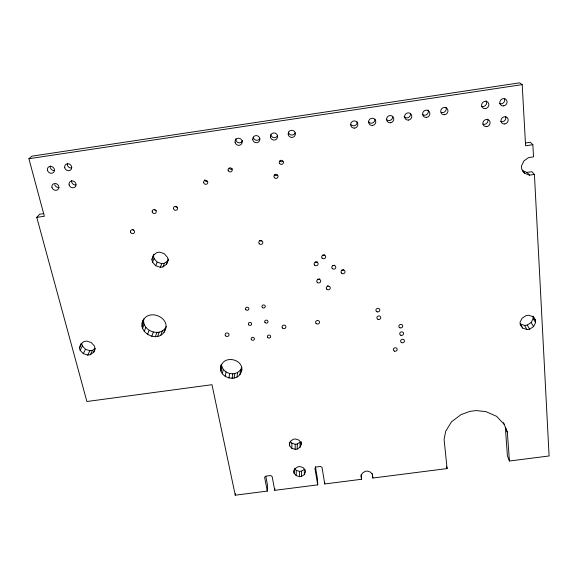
<?xml version="1.0" encoding="UTF-8"?>
<svg xmlns="http://www.w3.org/2000/svg" width="578" height="578" viewBox="0 0 578 578"><rect width="100%" height="100%" fill="white"/><g stroke="black" fill="none" stroke-linecap="round" stroke-linejoin="round"><path stroke-width="0.87" d="M289.347 442.358L289.629 445.826L291.811 448.268L295.156 449.344L297.215 449.077L300.033 447.199L301.268 444.316L301.275 441.794M301.55 476.395L301.55 471.121L304.31 469.314L304.331 474.574L301.55 476.395L299.52 476.655L296.218 475.615L294.079 473.23L293.769 471.489L294.982 468.671L297.786 466.836L299.823 466.569L303.118 467.624L305.256 470.015L305.56 471.756L304.331 474.574M299.52 476.655L299.541 471.381L296.276 470.348L294.686 468.57M300.033 447.199L300.047 442.134L297.258 443.998L295.221 444.265L291.912 443.196L290.286 441.375M297.215 449.077L297.258 443.998M296.218 475.615L296.276 470.348M295.156 449.344L295.221 444.265M294.079 473.23L294.13 469.726M291.811 448.268L291.912 443.196M289.629 445.826L289.701 442.459M315.378 466.547L317.553 479.523L317.712 484.863L274.752 490.332L274.839 488.54M142.202 323.001C146.4 306.354 173.638 317.972 164.065 332.256C155.952 343.563 135.555 330.963 143.85 318.911C141.242 330.948 160.93 338.029 166.175 326.592M43.812 213.622L39.644 214.228L36.768 217.371L86.888 401.515L211.989 384.695L235.253 495.18L267.289 491.098L267.614 485.715L265.801 476.323M241.85 369.002C240.78 384.58 215.739 378.496 221.309 364.299M241.546 371.242C244.386 359.285 223.946 354.422 220.897 366.524M235.253 495.18L235.434 493.634M239.892 374.53L240.52 370.014L241.828 367.413M236.994 376.972L237.645 372.434L240.52 370.014M234.119 378.106L234.798 373.569L237.645 372.434M232.089 378.38L232.79 373.843L234.798 373.569M228.924 378.055L229.654 373.518C225.644 372.405 221.952 369.212 221.461 364.906L220.644 369.378M225.232 376.502L226.005 371.979M222.393 373.836L223.195 369.328M221.02 371.213L221.836 366.727M79.497 347.913L80.696 343.989L84.099 341.454L86.722 341.085L91.194 342.537L94.322 345.868L94.951 348.274L93.73 352.197L90.334 354.719L87.719 355.08L83.275 353.628L80.14 350.319L79.497 347.913L81.765 343.614L82.408 345.998L85.501 349.285L89.901 350.723L92.487 350.369L95.175 348.361M151.92 259.522L153.307 255.274L156.941 252.521L159.687 252.131L164.289 253.706L167.425 257.311L167.996 259.927L166.58 264.16L162.96 266.892L160.229 267.282L155.655 265.714L152.513 262.13L151.92 259.522L154.066 254.313M166.58 264.16L168.581 258.908M164.065 332.256L165.489 328.087M160.872 335.074L162.324 330.883M157.657 336.396L159.138 332.198M155.381 336.707L156.891 332.509M151.776 336.324L153.322 332.126M147.527 334.539L149.117 330.356M144.204 331.454L145.829 327.3M142.528 328.42L144.168 324.287M142.022 326.303L143.676 322.184M162.96 266.892L164.434 263.301L168.017 260.584M160.229 267.282L161.732 263.684L164.434 263.301M289.303 444.041L290.546 441.13L293.371 439.244L295.445 438.977L298.79 440.053L300.957 442.524L301.268 444.316M155.655 265.714L157.202 262.13L154.095 258.583L153.517 255.996M152.513 262.13L154.095 258.583M93.73 352.197L95.146 349.307M90.334 354.719L92.487 350.369M87.719 355.08L89.901 350.723M533.443 316.766L535.459 320.147L535.596 322.611L533.559 326.606L529.6 329.193L526.89 329.561L522.7 328.08L520.417 323.947L524.571 325.421L527.252 325.053L531.168 322.495L533.176 318.529L533.039 316.087M83.275 353.628L85.501 349.285M80.14 350.319L82.408 345.998M36.768 217.371L44.361 216.259L28.9 158.719L31.935 156.154L519.673 82.82L522.201 84.619L525.583 145.786L532.873 144.717L533.508 156.884L528.545 157.613L523.921 160.915L521.493 165.937L521.674 169.022L524.614 173.234L529.499 175.141L534.426 174.426L549.1 455.97L509.42 461.02L507.412 455.854L505.331 427.258L507.354 432.207L509.42 461.02M28.9 158.719L522.201 84.619M525.481 142.997L530.293 142.289L532.873 144.717M524.614 173.234L522.151 170.524L526.984 172.41L531.854 171.702L534.426 174.426M299.541 471.381L301.55 471.121M317.712 484.863L314.923 468.31L316.072 467.01L320.508 466.439L322.018 467.392L324.749 483.959L361.561 479.27L361.077 474.863M361.561 479.27L361.077 475.976L362.341 473.187L365.224 471.337L367.247 471.077L370.39 472.067L372.348 474.372L372.861 478.035L447.09 468.577L444.077 439.309L445.717 431.224L451.505 421.824L460.847 414.722L469.762 411.399L475.99 410.582L485.766 411.579L496.618 416.326L504.24 424.397M229.654 373.518L232.79 373.843M157.202 262.13L161.732 263.684M526.984 172.41L529.499 175.141M522.7 328.08L520.222 324.699L520.063 322.235L522.093 318.225L526.059 315.617L528.791 315.241L533.003 316.737L535.459 320.147M533.176 318.529L535.596 322.611M531.168 322.495L533.559 326.606M527.252 325.053L529.6 329.193M524.571 325.421L526.89 329.561M503.481 422.597L507.354 432.207M446.621 466.836L447.09 468.577M267.289 491.098L264.616 477.327L265.591 476.193L270.591 475.55L272.122 476.503L274.752 490.332M372.29 473.628L372.861 478.035M324.677 482.189L324.749 483.959M343.802 269.688A1.98 1.864 -7.9 0 1 341.836 269.962M207.148 181.506A2.088 1.987 30.6 0 1 204.735 179.809M277.65 135.469A3.569 3.526 40.4 0 1 270.822 134.696M259.869 138.633A3.576 3.511 40.4 0 1 253.301 137.311M282.88 161.349A2.081 2.045 17.3 0 1 279.962 161.016M242.652 140.7A3.591 3.49 40.3 0 1 235.824 138.691M177.309 207.213A2.066 1.944 28.6 0 1 175.372 206.491M71.658 168.003A3.663 3.316 39.2 0 1 67.402 163.321M75.906 184.924A3.62 3.28 37.1 0 1 71.694 180.314M445.978 107.27A3.714 3.497 -48.5 0 1 441.209 112.37M232.291 168.819A2.088 2.016 30.7 0 1 229.372 168.494M328.29 285.994A1.965 1.835 -4.6 0 1 327.278 285.886M277.592 175.206A2.066 2.023 15.2 0 1 274.687 174.881M319.786 278.834A1.972 1.85 -3.1 0 1 317.842 279.109M324.677 254.862A1.994 1.886 -4.8 0 1 322.705 255.136M504.45 98.527A3.779 3.475 -48.1 0 1 499.544 103.664M334.684 265.158A1.987 1.871 -6.4 0 1 332.718 265.432M156.233 210.385A2.074 1.929 29.9 0 1 154.297 209.662M261.581 241.012A2.009 1.907 10 0 1 259.703 240.311M133.691 230.21A2.059 1.893 28.7 0 1 132.81 229.618M487.68 119.119A3.721 3.446 -45.4 0 1 482.847 124.169M486.112 100.702A3.764 3.482 -48.3 0 1 481.546 106.352M58.97 187.438A3.627 3.258 37.2 0 1 54.708 184.577M54.592 170.546A3.67 3.295 39.1 0 1 50.315 165.879M295.206 132.846A3.562 3.547 40.5 0 1 288.371 132.073M317.206 261.783A1.987 1.879 -3 0 1 315.241 262.058M428.074 109.95A3.692 3.504 -48.6 0 1 422.316 114.379M410.546 113.815A3.678 3.519 -48.7 0 1 404.08 116.59M392.729 116.474A3.656 3.526 -48.8 0 1 386.285 119.249M374.949 119.133A3.634 3.533 -48.9 0 1 368.533 121.9M357.204 121.785A3.62 3.54 -49 0 1 350.817 124.545M505.584 116.46A3.743 3.439 -45.6 0 1 500.707 121.525M400.865 335.276A1.951 1.77 -12.5 0 0 403.589 333.369A1.951 1.77 -12.5 0 0 400.511 332.234A1.951 1.77 -12.5 0 0 400.865 335.276M377.08 311.817A1.972 1.806 -11 0 0 379.811 309.859A1.972 1.806 -11 0 0 376.69 308.703A1.972 1.806 -11 0 0 377.08 311.817M248.735 324.829A1.655 1.517 7.1 0 0 251.56 324.439A1.655 1.517 7.1 0 0 249.725 322.38A1.655 1.517 7.1 0 0 248.735 324.829M394.485 351.128A1.936 1.741 -11 0 0 397.18 349.242A1.936 1.741 -11 0 0 394.124 348.129A1.936 1.741 -11 0 0 394.485 351.128M399.983 327.827A1.958 1.777 -12.8 0 0 402.721 325.898A1.958 1.777 -12.8 0 0 399.629 324.764A1.958 1.777 -12.8 0 0 399.983 327.827M341.446 273.04A2.001 1.879 -7.8 0 0 344.878 272.556A2.001 1.879 -7.8 0 0 342.768 270.005A2.001 1.879 -7.8 0 0 341.446 273.04M203.658 182.612A2.11 2.009 30.1 0 0 207.069 183.905A2.11 2.009 30.1 0 0 206.389 180.415A2.11 2.009 30.1 0 0 203.658 182.612M173.508 208.607A2.088 1.958 28.3 0 0 176.89 209.872A2.088 1.958 28.3 0 0 176.182 206.462A2.088 1.958 28.3 0 0 173.508 208.607M252.752 139.681A3.62 3.547 39 0 0 258.583 141.957A3.62 3.547 39 0 0 257.55 135.83A3.62 3.547 39 0 0 252.752 139.681M279.716 163.632A2.102 2.066 16.3 0 0 283.307 163.104A2.102 2.066 16.3 0 0 281.024 160.294A2.102 2.066 16.3 0 0 279.716 163.632M235.08 142.318A3.627 3.526 39.2 0 0 240.918 144.587A3.627 3.526 39.2 0 0 239.841 138.474A3.627 3.526 39.2 0 0 235.08 142.318M69.107 184.881A3.663 3.309 36.8 0 0 75.003 187.07A3.663 3.309 36.8 0 0 73.514 181.174A3.663 3.309 36.8 0 0 69.107 184.881M245.896 309.721A1.669 1.539 8.1 0 0 248.742 309.331A1.669 1.539 8.1 0 0 246.893 307.243A1.669 1.539 8.1 0 0 245.896 309.721M265.049 322.582A1.655 1.517 5 0 0 267.881 322.192A1.655 1.517 5 0 0 266.061 320.125A1.655 1.517 5 0 0 265.049 322.582M326.729 289.108A1.987 1.85 -4.6 0 0 330.132 288.639A1.987 1.85 -4.6 0 0 328.022 286.124A1.987 1.85 -4.6 0 0 326.729 289.108M322.098 258.07A2.016 1.907 -4.7 0 0 325.551 257.586A2.016 1.907 -4.7 0 0 323.405 254.999A2.016 1.907 -4.7 0 0 322.098 258.07M503.662 105.897A3.829 3.511 -47.8 0 0 506.487 99.958A3.829 3.511 -47.8 0 0 500.165 100.897A3.829 3.511 -47.8 0 0 503.662 105.897M267.737 337.509A1.647 1.503 4.3 0 0 270.547 337.126A1.647 1.503 4.3 0 0 268.741 335.088A1.647 1.503 4.3 0 0 267.737 337.509M332.22 268.467A2.009 1.886 -6.3 0 0 335.659 267.982A2.009 1.886 -6.3 0 0 333.542 265.425A2.009 1.886 -6.3 0 0 332.22 268.467M152.187 211.815A2.095 1.951 29.6 0 0 155.583 213.08A2.095 1.951 29.6 0 0 154.839 209.677A2.095 1.951 29.6 0 0 152.187 211.815M282.454 328.001A1.951 1.785 2.5 0 0 285.792 327.545A1.951 1.785 2.5 0 0 283.675 325.118A1.951 1.785 2.5 0 0 282.454 328.001M47.483 170.329A3.714 3.331 38.9 0 0 53.436 172.54A3.714 3.331 38.9 0 0 51.883 166.572A3.714 3.331 38.9 0 0 47.483 170.329M130.476 231.973A2.081 1.907 28.4 0 0 133.858 233.216A2.081 1.907 28.4 0 0 133.084 229.871A2.081 1.907 28.4 0 0 130.476 231.973M259.247 243.692A2.03 1.929 9.8 0 0 262.715 243.201A2.03 1.929 9.8 0 0 260.483 240.585A2.03 1.929 9.8 0 0 259.247 243.692M270.468 137.029A3.613 3.569 38.2 0 0 276.284 139.312A3.613 3.569 38.2 0 0 275.294 133.171A3.613 3.569 38.2 0 0 270.468 137.029M485.462 108.613A3.808 3.519 -47.9 0 0 488.237 102.689A3.808 3.519 -47.9 0 0 481.929 103.621A3.808 3.519 -47.9 0 0 485.462 108.613M486.748 126.618A3.764 3.482 -45.1 0 0 489.501 120.78A3.764 3.482 -45.1 0 0 483.237 121.698A3.764 3.482 -45.1 0 0 486.748 126.618M288.22 134.385A3.605 3.584 34.8 0 0 294.029 136.668A3.605 3.584 34.8 0 0 293.082 130.512A3.605 3.584 34.8 0 0 288.22 134.385M51.962 187.424A3.67 3.295 36.9 0 0 57.865 189.606A3.67 3.295 36.9 0 0 56.341 183.725A3.67 3.295 36.9 0 0 51.962 187.424M401.739 342.682A1.951 1.756 -12.1 0 0 404.455 340.782A1.951 1.756 -12.1 0 0 401.385 339.662A1.951 1.756 -12.1 0 0 401.739 342.682M262.325 307.445A1.669 1.539 5.9 0 0 265.172 307.048A1.669 1.539 5.9 0 0 263.337 304.953A1.669 1.539 5.9 0 0 262.325 307.445M228.1 170.207A2.11 2.037 30 0 0 231.511 171.514A2.11 2.037 30 0 0 230.868 167.988A2.11 2.037 30 0 0 228.1 170.207M314.548 265.064A2.009 1.893 -2.9 0 0 317.994 264.579A2.009 1.893 -2.9 0 0 315.848 262.007A2.009 1.893 -2.9 0 0 314.548 265.064M274.384 177.634A2.088 2.045 14.6 0 0 277.953 177.114A2.088 2.045 14.6 0 0 275.677 174.339A2.088 2.045 14.6 0 0 274.384 177.634M225.579 335.811A1.951 1.77 9.5 0 0 228.895 335.363A1.951 1.77 9.5 0 0 226.721 332.957A1.951 1.77 9.5 0 0 225.579 335.811M317.185 282.266A1.994 1.864 -3.1 0 0 320.602 281.789A1.994 1.864 -3.1 0 0 318.471 279.268A1.994 1.864 -3.1 0 0 317.185 282.266M251.531 339.727A1.647 1.496 6.3 0 0 254.334 339.344A1.647 1.496 6.3 0 0 252.521 337.314A1.647 1.496 6.3 0 0 251.531 339.727M378.048 319.374A1.965 1.799 -10.7 0 0 380.772 317.438A1.965 1.799 -10.7 0 0 377.658 316.289A1.965 1.799 -10.7 0 0 378.048 319.374M316.036 323.391A1.958 1.792 -2.3 0 0 319.388 322.929A1.958 1.792 -2.3 0 0 317.3 320.494A1.958 1.792 -2.3 0 0 316.036 323.391M64.75 167.75A3.706 3.345 38.9 0 0 70.689 169.968A3.706 3.345 38.9 0 0 69.187 163.986A3.706 3.345 38.9 0 0 64.75 167.75M444.655 114.697A3.757 3.54 -48 0 0 447.321 108.801A3.757 3.54 -48 0 0 441.043 109.733A3.757 3.54 -48 0 0 444.655 114.697M426.586 117.392A3.735 3.547 -48.1 0 0 429.201 111.511A3.735 3.547 -48.1 0 0 422.937 112.435A3.735 3.547 -48.1 0 0 426.586 117.392M408.552 120.079A3.714 3.555 -48.1 0 0 411.124 114.206A3.714 3.555 -48.1 0 0 404.875 115.138A3.714 3.555 -48.1 0 0 408.552 120.079M390.562 122.76A3.699 3.562 -48.1 0 0 393.083 116.901A3.699 3.562 -48.1 0 0 386.848 117.825A3.699 3.562 -48.1 0 0 390.562 122.76M372.615 125.44A3.678 3.569 -48 0 0 375.086 119.595A3.678 3.569 -48 0 0 368.865 120.513A3.678 3.569 -48 0 0 372.615 125.44M354.704 128.106A3.656 3.576 -47.8 0 0 357.132 122.276A3.656 3.576 -47.8 0 0 350.918 123.193A3.656 3.576 -47.8 0 0 354.704 128.106M504.811 123.945A3.786 3.475 -45.2 0 0 507.614 118.093A3.786 3.475 -45.2 0 0 501.336 119.017A3.786 3.475 -45.2 0 0 504.811 123.945"/></g></svg>
